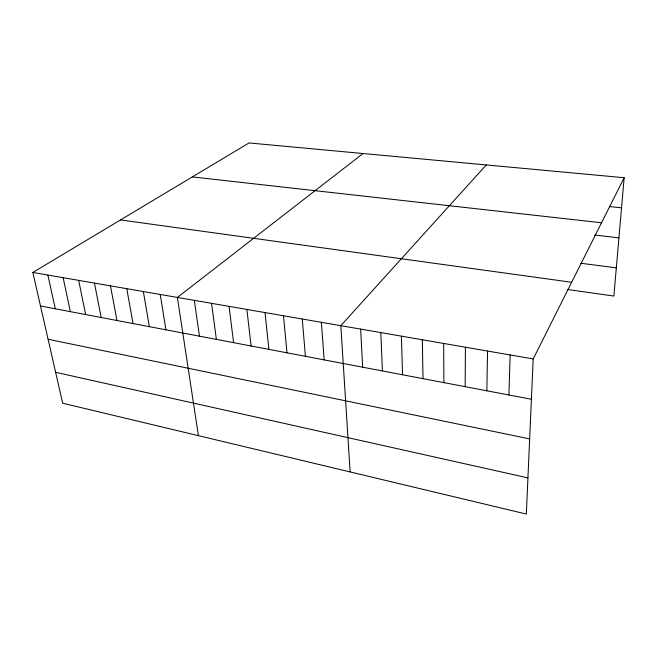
<?xml version="1.0" encoding="UTF-8"?>
<svg xmlns="http://www.w3.org/2000/svg" width="657" height="657" viewBox="0 0 657 657"><rect width="100%" height="100%" fill="white"/><g stroke="black" fill="none" stroke-linecap="round" stroke-linejoin="round"><path stroke-width="0.99" d="M465.172 386.669L465.394 347.208M486.829 390.792L487.56 351.035M508.904 394.98L510.152 354.944M624.15 177.719L533.188 358.927L526.331 514.053L62.678 403.209L32.85 272.45L249.052 142.947L624.15 177.719L613.868 296.061L567.221 289.458M486.27 164.94L340.827 325.675L350.132 471.931M363.034 153.516L177.39 297.432L198.414 435.657M609.639 206.577L621.538 207.826M192.345 176.922L601.533 222.772M594.667 235.025L618.927 237.867M580.862 263.252L616.323 267.851M120.535 219.931L571.664 282.272M32.85 272.45L533.188 358.927M40.496 305.981L531.406 399.259M48.092 339.258L529.657 438.909M55.631 372.297L527.932 477.894M47.879 275.045L55.311 308.798M63.146 277.689L70.356 311.656M78.668 280.367L85.648 314.555M94.444 283.093L101.186 317.512M110.475 285.869L116.979 320.509M126.785 288.686L133.026 323.564M143.366 291.552L149.344 326.66M160.234 294.467L165.934 329.814M194.324 300.356L199.449 336.187M211.554 303.337L216.375 339.398M229.071 306.367L233.588 342.667M246.892 309.447L251.089 345.993M265.026 312.576L268.885 349.376M283.479 315.771L286.994 352.817M302.253 319.015L305.415 356.316M321.372 322.316L324.164 359.88M360.644 329.1L362.656 367.189M380.822 332.59L382.415 370.95M401.378 336.146L402.544 374.769M422.32 339.759L423.034 378.67M443.656 343.447L443.91 382.629"/></g></svg>
